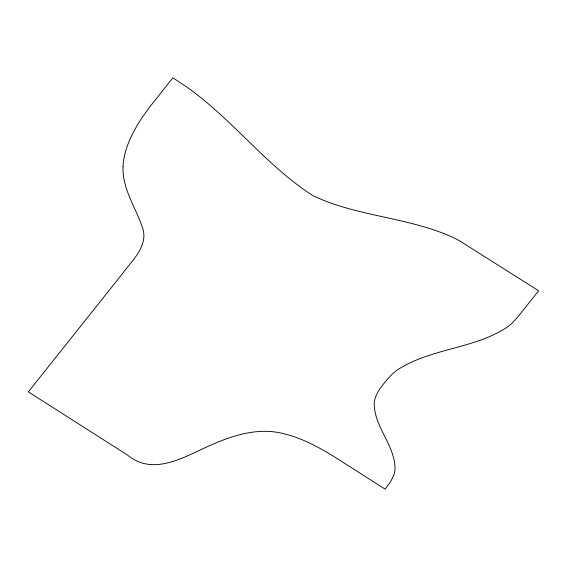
<?xml version="1.0" encoding="UTF-8"?>
<svg xmlns="http://www.w3.org/2000/svg" width="567" height="567" viewBox="0 0 567 567"><rect width="100%" height="100%" fill="white"/><g stroke="black" fill="none" stroke-linecap="round" stroke-linejoin="round"><path stroke-width="0.85" d="M123.018 166.818C122.167 188.598 135.513 207.054 142.218 226.92C149.199 245.206 132.387 260.147 122.649 273.407L28.35 391.875L127.575 455.103C154.274 477.294 186.557 455.365 212.71 444.322C234.837 434.613 259.729 427.327 283.826 433.741C305.202 438.879 324.303 450.304 342.624 462.062L385.128 489.151L390.628 481.688L393.874 474.983A31.78 27.925 8.2 0 0 395.043 469.157C395.227 445.371 374.05 427.057 374.234 403.272A31.78 27.925 8.2 0 1 375.411 397.439C378.77 388.565 385.475 381.435 391.804 374.553A58.295 51.228 8.2 0 1 396.957 370.201C430.36 348.103 473.913 349.229 507.316 327.124A58.295 51.228 8.2 0 0 512.469 322.772L517.777 316.96L538.65 290.772L459.39 240.713A121.813 107.05 8.2 0 0 451.509 236.751C407.297 217.055 356.891 216.537 313.126 195.764C268.283 167.123 235.581 123.408 193.071 91.627A102.294 43.411 38.5 0 0 185.742 86.326L172.864 77.849L149.695 107.021L142.593 116.809A34.268 7.47 -57.5 0 0 138.922 122.536C130.771 136.002 123.677 150.822 123.018 166.818"/></g></svg>
